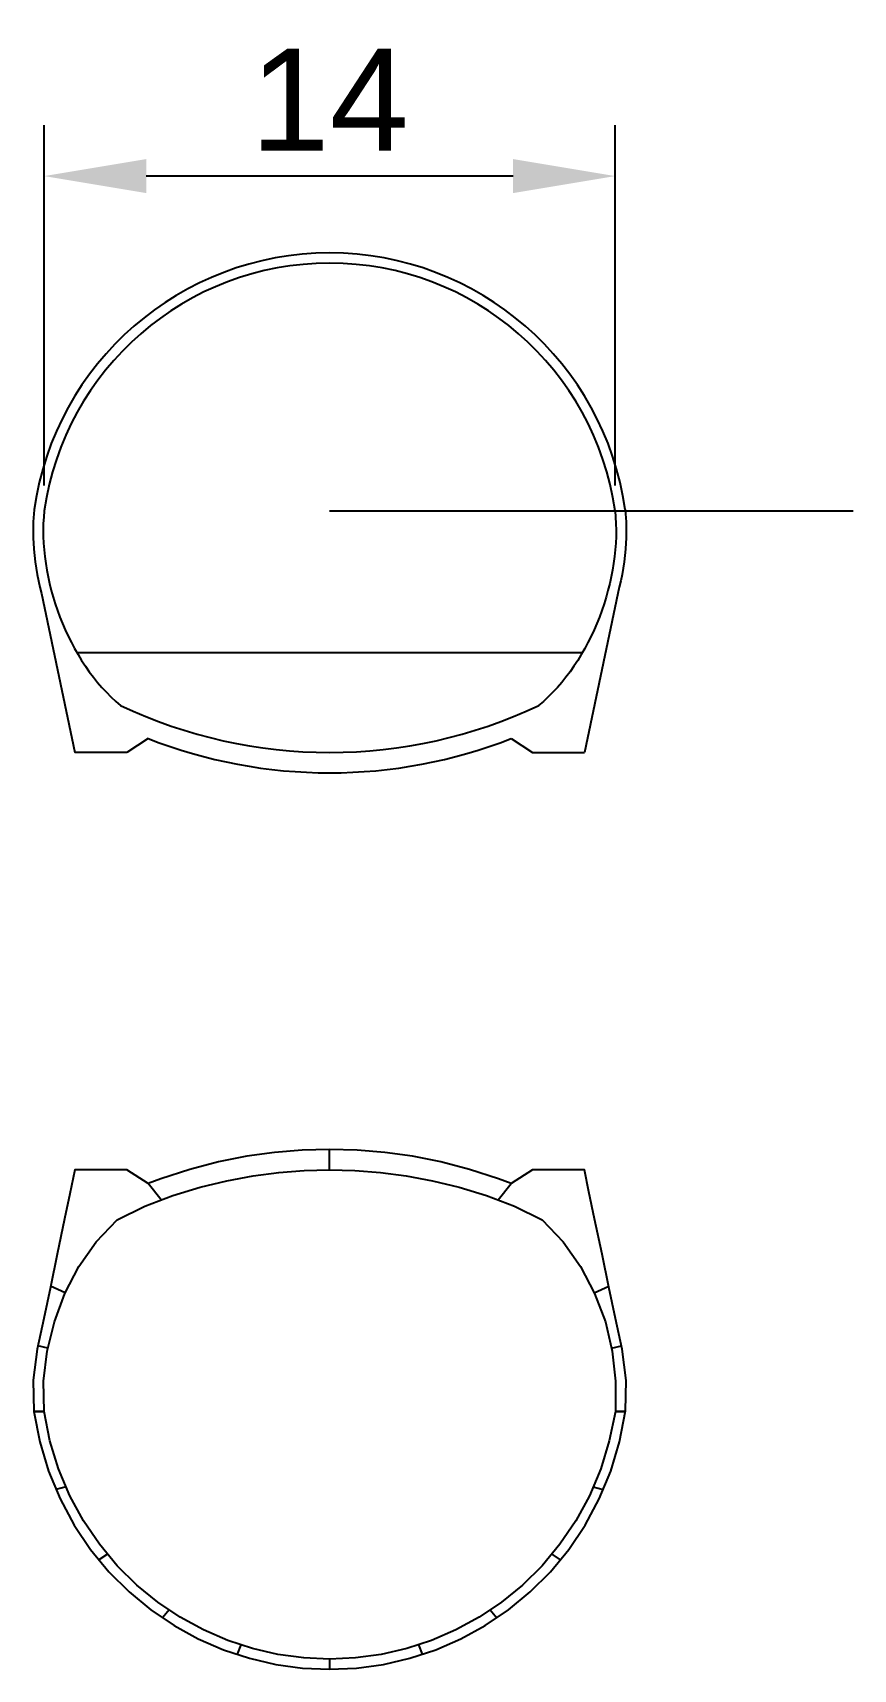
# Model space of a CAD drawing. Header units: millimetres. Extents: x -7.3 to 12.8, y -6.3 to 33.8.
import ezdxf

# ---------------------------------------------------------------- set-up
doc = ezdxf.new("R2010")
doc.units = ezdxf.units.MM
doc.layers.add('alrevez', color=2, linetype='Continuous')
doc.layers.add('secciones', color=4, linetype='Continuous')
doc.styles.get("Standard").update_dxf_attribs({"font": 'Arial.ttf'})
doc.dimstyles.new('ISO-25', dxfattribs={"dimtxt": 2.5, "dimasz": 2.5, "dimexe": 1.25, "dimexo": 0.625, "dimtad": 1, "dimtxsty": 'Standard', "dimcen": 2.5, "dimadec": 0, "dimazin": 0, "dimtfac": 1, "dimtmove": 0, "dimatfit": 3, "dimfxl": 1, "dimarcsym": 0})

# ---------------------------------------------------------------- blocks, each defined once
blk = doc.blocks.new('*D6')
at = {"layer": 'Defpoints', "color": 0, "transparency": 16777216}
for p in [(-7, 30.296), (-7, 22.086), (7, 22.086)]:
    blk.add_point(p, dxfattribs=at)
at = {"layer": 'secciones', "color": 0, "lineweight": -2, "transparency": 16777216}
for p, q in [((-7, 22.711), (-7, 31.546)), ((7, 22.711), (7, 31.546)), ((4.5, 30.296), (-4.5, 30.296))]:
    blk.add_line(p, q, dxfattribs=at)
at = {"layer": 'secciones', "color": 0, "transparency": 16777216}
for points in [[(-4.5, 30.713), (-4.5, 29.879), (-7, 30.296)], [(4.5, 30.713), (4.5, 29.879), (7, 30.296)]]:
    blk.add_solid(points, dxfattribs=at)
at = {"layer": 'secciones', "color": 0, "transparency": 16777216, "insert": (0, 32.171), "char_height": 2.5, "attachment_point": 5}
blk.add_mtext('14', dxfattribs=at)

msp = doc.modelspace()

# ---------------------------------------------------------------- linework, layer by layer
for p, q in [((0, 22.086), (12.842, 22.086)), ((-7.065, 20.06), (-6.247, 16.161)), ((7.065, 20.06), (6.247, 16.161)), ((-6.201, 18.611), (6.201, 18.611)), ((-4.454, 16.499), (-4.977, 16.161)), ((4.454, 16.499), (4.977, 16.161)), ((-4.977, 16.161), (-6.247, 16.161)), ((4.977, 16.161), (6.247, 16.161))]:
    msp.add_line(p, q)
for centre, radius, start, end in [((0, 21.09), 7.32, 8.0592, 171.9408), ((0, 21.09), 7.07, 8.0934, 171.9066), ((0, 28.161), 12, 244.7113, 295.2887), ((0, 27.911), 12.25, 248.6775, 291.3225)]:
    msp.add_arc(centre, radius, start, end)
for points in [[(-7.248, 22.117), (-7.248, 22.115), (-7.248, 22.114), (-7.249, 22.112), (-7.277, 21.849), (-7.282, 21.577), (-7.243, 20.891), (-7.175, 20.472), (-7.065, 20.06)], [(7.248, 22.117), (7.248, 22.115), (7.248, 22.114), (7.249, 22.112), (7.277, 21.849), (7.282, 21.577), (7.243, 20.891), (7.175, 20.472), (7.065, 20.06)]]:
    msp.add_open_spline(points, degree=3, knots=[9.264213, 9.264213, 9.264213, 9.264213, 9.268529, 9.268529, 9.268529, 10.046952, 10.046952, 11.201768, 11.201768, 11.201768, 11.201768])
for points in [[(-7, 22.086), (-7.175, 20.446), (-6.423, 18.374), (-5.126, 17.311)], [(7, 22.086), (7.175, 20.446), (6.423, 18.374), (5.126, 17.311)]]:
    msp.add_open_spline(points, degree=3)
at = {"layer": 'alrevez'}
for points in [[(0, -6.325), (0.662, -6.295), (1.319, -6.205), (1.968, -6.056), (2.603, -5.847), (3.221, -5.578), (3.816, -5.252), (4.383, -4.868), (4.917, -4.428), (5.413, -3.933), (5.865, -3.386), (6.266, -2.79), (6.611, -2.148), (6.894, -1.465), (7.11, -0.747), (7.253, 0.017), (7.268, 0.757), (7.177, 1.526), (7.012, 2.278), (6.85, 3.05), (6.68, 3.857), (6.499, 4.722), (6.36, 5.383), (6.247, 5.925), (5.612, 5.925), (4.977, 5.925), (4.454, 5.586), (4.143, 5.703), (3.427, 5.936), (3.427, 5.936), (2.724, 6.118), (2.032, 6.255), (1.35, 6.35), (0.673, 6.406), (0, 6.425), (-0.673, 6.406), (-1.35, 6.35), (-2.032, 6.255), (-2.724, 6.118), (-3.427, 5.936), (-4.143, 5.703), (-4.454, 5.586), (-4.977, 5.925), (-5.612, 5.925), (-6.247, 5.925), (-6.371, 5.333), (-6.499, 4.722), (-6.68, 3.857), (-6.85, 3.05), (-7.012, 2.278), (-7.177, 1.526), (-7.268, 0.764), (-7.251, 0), (-7.11, -0.747), (-6.894, -1.465), (-6.611, -2.148), (-6.266, -2.79), (-5.865, -3.386), (-5.413, -3.933), (-4.917, -4.428), (-4.383, -4.868), (-3.816, -5.252), (-3.221, -5.578), (-2.603, -5.847), (-1.968, -6.056), (-1.319, -6.205), (-0.662, -6.295)], [(0, -6.075), (-0.636, -6.046), (-1.267, -5.961), (-1.89, -5.818), (-2.501, -5.618), (-3.095, -5.361), (-3.668, -5.049), (-4.215, -4.681), (-4.731, -4.259), (-5.21, -3.785), (-5.646, -3.26), (-6.036, -2.687), (-6.371, -2.07), (-6.648, -1.413), (-6.859, -0.721), (-7, 0), (-7.014, 0.737), (-6.93, 1.473), (-6.752, 2.194), (-6.494, 2.891), (-6.15, 3.551), (-5.727, 4.161), (-5.214, 4.694), (-4.534, 5.035), (-3.845, 5.292), (-3.174, 5.498), (-2.519, 5.658), (-1.877, 5.777), (-1.246, 5.86), (-0.621, 5.909), (0, 5.925), (0.621, 5.909), (1.246, 5.86), (1.877, 5.777), (2.519, 5.658), (3.174, 5.498), (3.845, 5.292), (4.534, 5.035), (5.214, 4.694), (5.727, 4.161), (6.15, 3.551), (6.494, 2.891), (6.765, 2.198), (6.93, 1.473), (7.014, 0.737), (7.014, 0), (6.859, -0.721), (6.648, -1.413), (6.371, -2.07), (6.036, -2.687), (5.646, -3.26), (5.21, -3.785), (4.731, -4.259), (4.215, -4.681), (3.668, -5.049), (3.095, -5.361), (2.501, -5.618), (1.89, -5.818), (1.267, -5.961), (0.636, -6.046)]]:
    msp.add_lwpolyline(points, close=True, dxfattribs=at)
at = {"layer": 'secciones'}
for p, q in [((0, 5.925), (0, 6.425)), ((-4.134, 5.185), (-4.454, 5.586)), ((4.134, 5.185), (4.454, 5.586)), ((-6.487, 2.906), (-6.846, 3.067)), ((6.487, 2.906), (6.846, 3.067)), ((-6.912, 1.549), (-7.16, 1.604)), ((6.912, 1.549), (7.16, 1.604)), ((-7, 0), (-7.251, 0)), ((-7.251, 0), (-7, 0)), ((7, 0), (7.251, 0)), ((7.251, 0), (7, 0)), ((-6.465, -1.847), (-6.707, -1.917)), ((6.465, -1.847), (6.707, -1.917)), ((-5.446, -3.501), (-5.657, -3.637)), ((5.446, -3.501), (5.657, -3.637)), ((-3.939, -4.867), (-4.097, -5.062)), ((3.939, -4.867), (4.097, -5.062)), ((-2.177, -5.724), (-2.266, -5.958)), ((2.177, -5.724), (2.266, -5.958)), ((0, -6.075), (0, -6.325))]:
    msp.add_line(p, q, dxfattribs=at)

# ---------------------------------------------------------------- dimensions: what is measured, and where the dimension line sits
dim = msp.add_linear_dim(base=(-7, 30.296), p1=(7, 22.086), p2=(-7, 22.086), dimstyle='ISO-25', dxfattribs=at)
dim.commit()
dim.dimension.update_dxf_attribs({"geometry": '*D6', "text_midpoint": (0, 32.171)})

doc.saveas('drawing.dxf')
